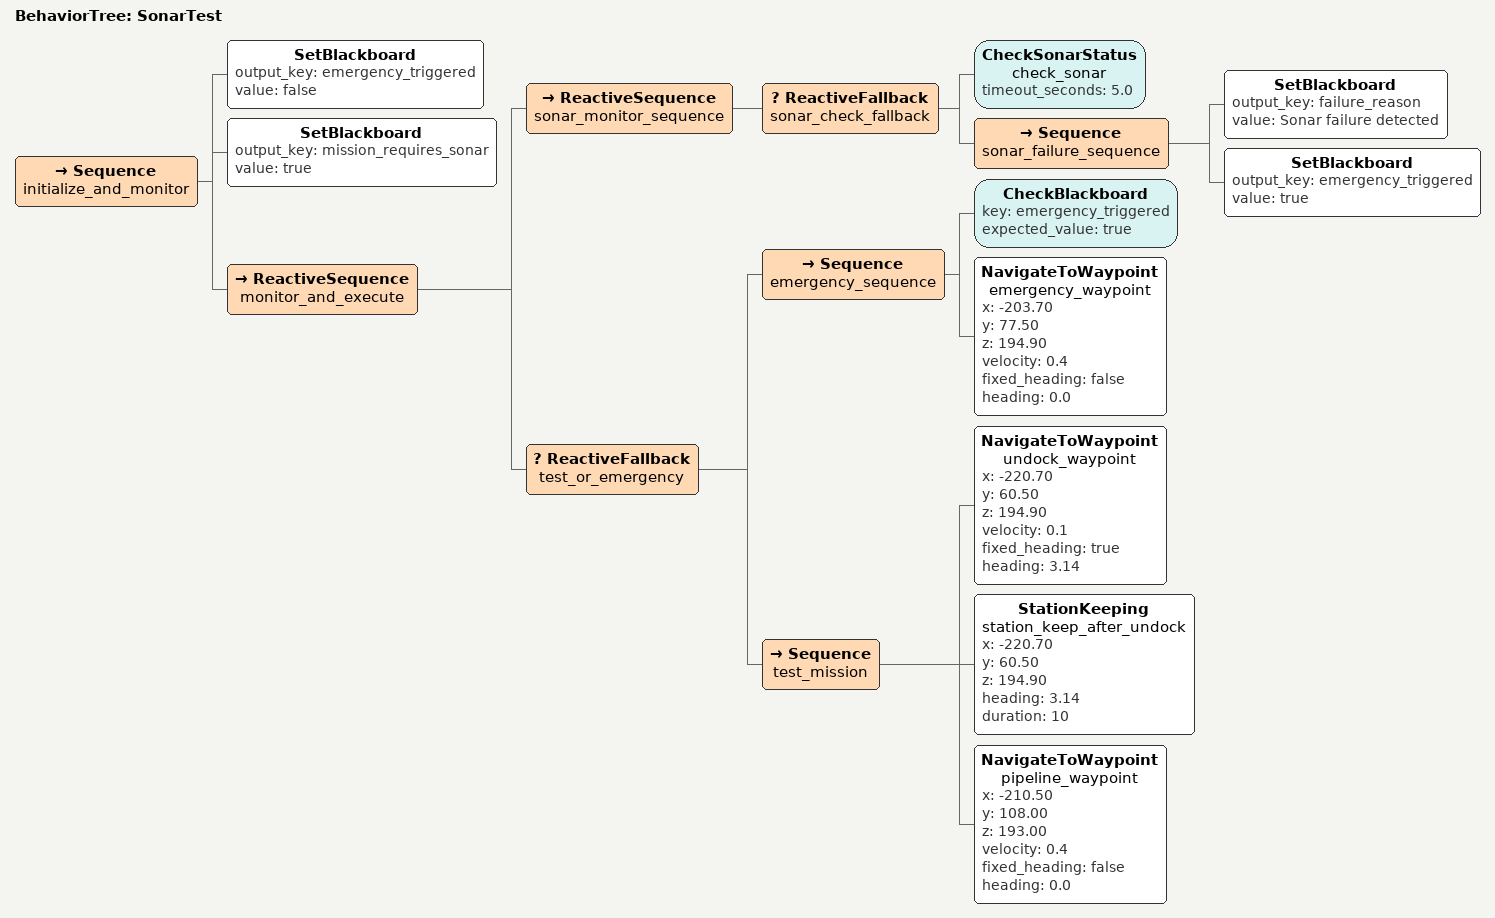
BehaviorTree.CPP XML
<?xml version="1.0" encoding="UTF-8"?>
<root BTCPP_format="4" main_tree_to_execute="SonarTest">
    <!-- Main test tree for sonar contingency -->
    <BehaviorTree ID="SonarTest">
        <Sequence name="initialize_and_monitor">
            <!-- Initialize mission state -->
            <SetBlackboard output_key="emergency_triggered" value="false" />
            <!-- Force sonar to be required for this mission -->
            <SetBlackboard output_key="mission_requires_sonar" value="true" />

            <!-- Main parallel execution -->
            <ReactiveSequence name="monitor_and_execute">
                <!-- Sonar monitoring thread -->
                <ReactiveSequence name="sonar_monitor_sequence">
                    <ReactiveFallback name="sonar_check_fallback">
                        <!-- If sonar check passes, continue -->
                        <CheckSonarStatus name="check_sonar" timeout_seconds="5.0" />

                        <!-- Otherwise trigger emergency -->
                        <Sequence name="sonar_failure_sequence">
                            <SetBlackboard output_key="failure_reason" value="Sonar failure detected" />
                            <SetBlackboard output_key="emergency_triggered" value="true" />
                        </Sequence>
                    </ReactiveFallback>
                </ReactiveSequence>

                <!-- Mission execution thread -->
                <ReactiveFallback name="test_or_emergency">
                    <!-- Emergency sequence if triggered -->
                    <Sequence name="emergency_sequence">
                        <CheckBlackboard key="emergency_triggered" expected_value="true"/>
                        <!-- Return to safe position -->
                        <NavigateToWaypoint name="emergency_waypoint"
                                        x="-203.70"
                                        y="77.50"
                                        z="194.90"
                                        velocity="0.4"
                                        fixed_heading="false"
                                        heading="0.0"/>
                    </Sequence>

                    <!-- Normal mission sequence -->
                    <Sequence name="test_mission">
                        <!-- First undock -->
                        <NavigateToWaypoint name="undock_waypoint"
                                          x="-220.70"
                                          y="60.50"
                                          z="194.90"
                                          velocity="0.1"
                                          fixed_heading="true"
                                          heading="3.14"/>

                        <!-- Brief station keeping -->
                        <StationKeeping name="station_keep_after_undock"
                                      x="-220.70"
                                      y="60.50"
                                      z="194.90"
                                      heading="3.14"
                                      duration="10"/>

                        <!-- First pipeline waypoint -->
                        <NavigateToWaypoint name="pipeline_waypoint"
                                          x="-210.50"
                                          y="108.00"
                                          z="193.00"
                                          velocity="0.4"
                                          fixed_heading="false"
                                          heading="0.0"/>
                    </Sequence>
                </ReactiveFallback>
            </ReactiveSequence>
        </Sequence>
    </BehaviorTree>

</root>
